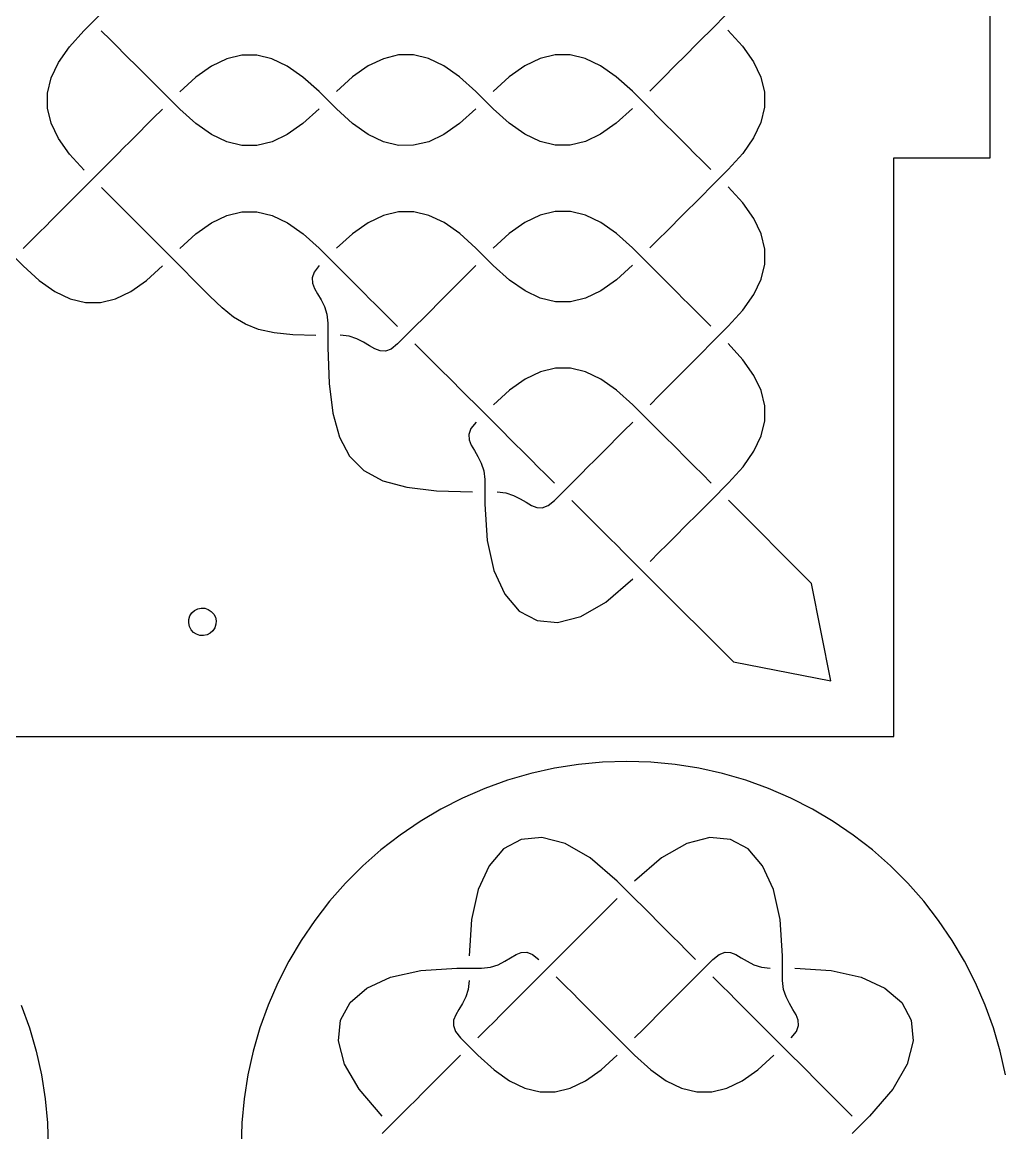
# Model space of a CAD drawing. Extents: x -112 to 112, y -170 to 170.
# Drawn here: x -56.4 to 0.1, y 41.8 to 105.8 of the extents above; entities that cross this region are included whole.
import ezdxf

# ---------------------------------------------------------------- set-up
doc = ezdxf.new("R2010")
doc.units = 0
doc.header["$MEASUREMENT"] = 0
doc.layers.get('0').update_dxf_attribs({"linetype": 'CONTINUOUS'})

msp = doc.modelspace()

# ---------------------------------------------------------------- linework, layer by layer
for p, q in [((-0.639, 97.951), (-0.639, 120.176)), ((-52.869, 105.277), (-51.872, 106.275)), ((-15.748, 106.313), (-16.745, 105.314)), ((-53.71, 104.346), (-52.869, 105.277)), ((-51.345, 104.752), (-51.871, 105.278)), ((-16.745, 105.314), (-17.27, 104.788)), ((-15.747, 105.315), (-14.905, 104.386)), ((-54.34, 103.443), (-53.71, 104.346)), ((-50.92, 104.328), (-51.345, 104.752)), ((-50.567, 103.976), (-50.92, 104.328)), ((-17.694, 104.363), (-18.046, 104.01)), ((-17.27, 104.788), (-17.694, 104.363)), ((-14.905, 104.386), (-14.272, 103.485)), ((-50.258, 103.668), (-50.567, 103.976)), ((-43.771, 103.872), (-44.64, 103.661)), ((-42.905, 103.873), (-43.771, 103.872)), ((-42.035, 103.664), (-42.905, 103.873)), ((-35.609, 103.67), (-36.491, 103.249)), ((-34.74, 103.882), (-35.609, 103.67)), ((-33.874, 103.882), (-34.74, 103.882)), ((-33.004, 103.673), (-33.874, 103.882)), ((-32.121, 103.253), (-33.004, 103.673)), ((-26.578, 103.68), (-27.46, 103.258)), ((-25.708, 103.891), (-26.578, 103.68)), ((-24.843, 103.892), (-25.708, 103.891)), ((-23.973, 103.682), (-24.843, 103.892)), ((-23.09, 103.263), (-23.973, 103.682)), ((-18.355, 103.701), (-18.649, 103.406)), ((-18.046, 104.01), (-18.355, 103.701)), ((-54.76, 102.561), (-54.34, 103.443)), ((-49.963, 103.374), (-50.258, 103.668)), ((-49.654, 103.065), (-49.963, 103.374)), ((-49.302, 102.713), (-49.654, 103.065)), ((-45.522, 103.239), (-46.423, 102.607)), ((-44.64, 103.661), (-45.522, 103.239)), ((-41.152, 103.244), (-42.035, 103.664)), ((-40.25, 102.614), (-41.152, 103.244)), ((-36.491, 103.249), (-37.392, 102.617)), ((-31.219, 102.623), (-32.121, 103.253)), ((-27.46, 103.258), (-28.361, 102.626)), ((-22.188, 102.632), (-23.09, 103.263)), ((-18.957, 103.097), (-19.309, 102.744)), ((-18.649, 103.406), (-18.957, 103.097)), ((-14.272, 103.485), (-13.851, 102.603)), ((-54.969, 101.691), (-54.76, 102.561)), ((-48.877, 102.289), (-49.302, 102.713)), ((-46.423, 102.607), (-47.352, 101.765)), ((-39.319, 101.773), (-40.25, 102.614)), ((-37.392, 102.617), (-38.321, 101.774)), ((-30.288, 101.782), (-31.219, 102.623)), ((-28.361, 102.626), (-29.29, 101.783)), ((-21.257, 101.792), (-22.188, 102.632)), ((-19.309, 102.744), (-19.733, 102.319)), ((-13.851, 102.603), (-13.639, 101.734)), ((-48.35, 101.764), (-48.877, 102.289)), ((-47.351, 100.767), (-48.35, 101.764)), ((-38.32, 100.776), (-39.319, 101.773)), ((-29.289, 100.786), (-30.288, 101.782)), ((-20.258, 100.795), (-21.257, 101.792)), ((-19.733, 102.319), (-20.259, 101.793)), ((-54.968, 100.825), (-54.969, 101.691)), ((-13.639, 101.734), (-13.639, 100.868)), ((-54.757, 99.955), (-54.968, 100.825)), ((-48.349, 100.766), (-48.874, 100.239)), ((-46.42, 99.926), (-47.351, 100.767)), ((-39.318, 100.775), (-40.247, 99.933)), ((-37.389, 99.936), (-38.32, 100.776)), ((-30.287, 100.785), (-31.216, 99.942)), ((-28.358, 99.945), (-29.289, 100.786)), ((-21.256, 100.794), (-22.185, 99.951)), ((-19.731, 100.27), (-20.258, 100.795)), ((-13.639, 100.868), (-13.848, 99.998)), ((-54.335, 99.074), (-54.757, 99.955)), ((-48.874, 100.239), (-49.299, 99.814)), ((-45.518, 99.296), (-46.42, 99.926)), ((-40.247, 99.933), (-41.148, 99.301)), ((-36.487, 99.305), (-37.389, 99.936)), ((-31.216, 99.942), (-32.117, 99.31)), ((-27.455, 99.315), (-28.358, 99.945)), ((-22.185, 99.951), (-23.086, 99.319)), ((-19.306, 99.845), (-19.731, 100.27)), ((-18.954, 99.494), (-19.306, 99.845)), ((-13.848, 99.998), (-14.268, 99.115)), ((-49.65, 99.462), (-49.959, 99.152)), ((-49.299, 99.814), (-49.65, 99.462)), ((-44.635, 98.876), (-45.518, 99.296)), ((-41.148, 99.301), (-42.03, 98.879)), ((-35.604, 98.886), (-36.487, 99.305)), ((-32.117, 99.31), (-32.999, 98.888)), ((-26.573, 98.895), (-27.455, 99.315)), ((-23.086, 99.319), (-23.968, 98.898)), ((-18.644, 99.185), (-18.954, 99.494)), ((-53.703, 98.172), (-54.335, 99.074)), ((-50.253, 98.858), (-50.562, 98.549)), ((-49.959, 99.152), (-50.253, 98.858)), ((-43.765, 98.667), (-44.635, 98.876)), ((-42.899, 98.668), (-43.765, 98.667)), ((-42.03, 98.879), (-42.899, 98.668)), ((-34.734, 98.676), (-35.604, 98.886)), ((-33.868, 98.677), (-34.734, 98.676)), ((-32.999, 98.888), (-33.868, 98.677)), ((-25.703, 98.685), (-26.573, 98.895)), ((-24.837, 98.686), (-25.703, 98.685)), ((-23.968, 98.898), (-24.837, 98.686)), ((-18.35, 98.891), (-18.644, 99.185)), ((-18.041, 98.582), (-18.35, 98.891)), ((-17.688, 98.231), (-18.041, 98.582)), ((-14.268, 99.115), (-14.898, 98.213)), ((-52.861, 97.243), (-53.703, 98.172)), ((-50.913, 98.196), (-51.338, 97.771)), ((-50.562, 98.549), (-50.913, 98.196)), ((-17.263, 97.806), (-17.688, 98.231)), ((-14.898, 98.213), (-15.739, 97.282)), ((-6.196, 64.614), (-6.196, 97.951)), ((-6.196, 97.951), (-0.639, 97.951)), ((-51.338, 97.771), (-51.863, 97.244)), ((-16.736, 97.281), (-17.263, 97.806)), ((-15.739, 97.282), (-16.735, 96.283)), ((-51.863, 97.244), (-52.86, 96.245)), ((-52.86, 96.245), (-53.385, 95.719)), ((-51.335, 95.721), (-51.862, 96.247)), ((-16.735, 96.283), (-17.261, 95.757)), ((-14.895, 95.355), (-15.737, 96.284)), ((-53.385, 95.719), (-53.809, 95.294)), ((-50.91, 95.297), (-51.335, 95.721)), ((-17.261, 95.757), (-17.685, 95.332)), ((-14.263, 94.454), (-14.895, 95.355)), ((-54.161, 94.941), (-54.47, 94.632)), ((-53.809, 95.294), (-54.161, 94.941)), ((-50.558, 94.945), (-50.91, 95.297)), ((-50.249, 94.636), (-50.558, 94.945)), ((-44.631, 94.63), (-43.761, 94.841)), ((-43.761, 94.841), (-42.895, 94.842)), ((-42.895, 94.842), (-42.025, 94.632)), ((-34.73, 94.85), (-35.6, 94.639)), ((-33.864, 94.851), (-34.73, 94.85)), ((-32.994, 94.642), (-33.864, 94.851)), ((-25.699, 94.86), (-26.569, 94.649)), ((-24.833, 94.861), (-25.699, 94.86)), ((-23.963, 94.651), (-24.833, 94.861)), ((-18.037, 94.979), (-18.345, 94.67)), ((-17.685, 95.332), (-18.037, 94.979)), ((-54.764, 94.337), (-55.072, 94.028)), ((-54.47, 94.632), (-54.764, 94.337)), ((-49.954, 94.342), (-50.249, 94.636)), ((-49.645, 94.034), (-49.954, 94.342)), ((-46.414, 93.576), (-45.512, 94.208)), ((-45.512, 94.208), (-44.631, 94.63)), ((-42.025, 94.632), (-41.143, 94.213)), ((-41.143, 94.213), (-40.24, 93.582)), ((-36.481, 94.217), (-37.383, 93.585)), ((-35.6, 94.639), (-36.481, 94.217)), ((-32.112, 94.222), (-32.994, 94.642)), ((-31.209, 93.592), (-32.112, 94.222)), ((-27.45, 94.227), (-28.351, 93.595)), ((-26.569, 94.649), (-27.45, 94.227)), ((-23.081, 94.231), (-23.963, 94.651)), ((-22.178, 93.601), (-23.081, 94.231)), ((-18.639, 94.375), (-18.948, 94.066)), ((-18.345, 94.67), (-18.639, 94.375)), ((-13.841, 93.572), (-14.263, 94.454)), ((-55.424, 93.676), (-55.848, 93.251)), ((-55.072, 94.028), (-55.424, 93.676)), ((-49.292, 93.682), (-49.645, 94.034)), ((-48.867, 93.258), (-49.292, 93.682)), ((-47.343, 92.733), (-46.414, 93.576)), ((-40.24, 93.582), (-39.309, 92.742)), ((-37.383, 93.585), (-38.312, 92.743)), ((-30.278, 92.751), (-31.209, 93.592)), ((-28.351, 93.595), (-29.281, 92.752)), ((-21.247, 92.761), (-22.178, 93.601)), ((-19.3, 93.713), (-19.724, 93.288)), ((-18.948, 94.066), (-19.3, 93.713)), ((-13.63, 92.703), (-13.841, 93.572)), ((-55.848, 93.251), (-56.374, 92.724)), ((-48.341, 92.732), (-48.867, 93.258)), ((-19.724, 93.288), (-20.249, 92.762)), ((-57.372, 92.723), (-56.373, 91.726)), ((-47.342, 91.736), (-48.341, 92.732)), ((-39.309, 92.742), (-38.311, 91.745)), ((-29.279, 91.755), (-30.278, 92.751)), ((-20.248, 91.764), (-21.247, 92.761)), ((-13.629, 91.837), (-13.63, 92.703)), ((-56.373, 91.726), (-55.442, 90.886)), ((-49.269, 90.892), (-48.34, 91.735)), ((-46.398, 90.78), (-47.342, 91.736)), ((-39.308, 91.744), (-39.603, 91.374)), ((-38.311, 91.745), (-37.784, 91.22)), ((-30.277, 91.753), (-30.803, 91.227)), ((-28.349, 90.914), (-29.279, 91.755)), ((-21.246, 91.763), (-22.175, 90.92)), ((-19.722, 91.238), (-20.248, 91.764)), ((-13.839, 90.967), (-13.629, 91.837)), ((-55.442, 90.886), (-54.539, 90.255)), ((-50.17, 90.26), (-49.269, 90.892)), ((-39.603, 91.374), (-39.722, 91.041)), ((-39.722, 91.041), (-39.704, 90.731)), ((-37.784, 91.22), (-37.359, 90.795)), ((-30.803, 91.227), (-31.227, 90.802)), ((-27.446, 90.284), (-28.349, 90.914)), ((-22.175, 90.92), (-23.077, 90.288)), ((-19.297, 90.814), (-19.722, 91.238)), ((-14.258, 90.084), (-13.839, 90.967)), ((-54.539, 90.255), (-53.657, 89.836)), ((-51.051, 89.838), (-50.17, 90.26)), ((-45.605, 89.976), (-46.398, 90.78)), ((-39.704, 90.731), (-39.586, 90.427)), ((-39.586, 90.427), (-39.406, 90.113)), ((-37.359, 90.795), (-37.006, 90.444)), ((-37.006, 90.444), (-36.697, 90.135)), ((-31.579, 90.449), (-31.887, 90.14)), ((-31.227, 90.802), (-31.579, 90.449)), ((-26.564, 89.864), (-27.446, 90.284)), ((-23.077, 90.288), (-23.958, 89.867)), ((-18.944, 90.462), (-19.297, 90.814)), ((-18.635, 90.154), (-18.944, 90.462)), ((-53.657, 89.836), (-52.787, 89.626)), ((-52.787, 89.626), (-51.921, 89.627)), ((-51.921, 89.627), (-51.051, 89.838)), ((-44.905, 89.315), (-45.605, 89.976)), ((-39.406, 90.113), (-39.2, 89.773)), ((-39.2, 89.773), (-39.006, 89.39)), ((-36.697, 90.135), (-36.403, 89.841)), ((-36.403, 89.841), (-36.093, 89.533)), ((-32.181, 89.845), (-32.49, 89.536)), ((-31.887, 90.14), (-32.181, 89.845)), ((-25.694, 89.654), (-26.564, 89.864)), ((-24.828, 89.655), (-25.694, 89.654)), ((-23.958, 89.867), (-24.828, 89.655)), ((-18.34, 89.86), (-18.635, 90.154)), ((-18.031, 89.551), (-18.34, 89.86)), ((-14.889, 89.182), (-14.258, 90.084)), ((-44.243, 88.784), (-44.905, 89.315)), ((-39.006, 89.39), (-38.863, 88.949)), ((-36.093, 89.533), (-35.741, 89.181)), ((-35.741, 89.181), (-35.316, 88.756)), ((-32.842, 89.184), (-33.266, 88.759)), ((-32.49, 89.536), (-32.842, 89.184)), ((-17.679, 89.199), (-18.031, 89.551)), ((-17.253, 88.775), (-17.679, 89.199)), ((-15.729, 88.251), (-14.889, 89.182)), ((-43.562, 88.374), (-44.243, 88.784)), ((-42.804, 88.074), (-43.562, 88.374)), ((-38.863, 88.949), (-38.806, 88.433)), ((-38.806, 88.433), (-38.805, 87.022)), ((-35.316, 88.756), (-34.789, 88.231)), ((-33.266, 88.759), (-33.791, 88.232)), ((-16.727, 88.25), (-17.253, 88.775)), ((-41.914, 87.873), (-42.804, 88.074)), ((-40.835, 87.761), (-41.914, 87.873)), ((-39.511, 87.727), (-40.835, 87.761)), ((-37.584, 87.673), (-38.1, 87.729)), ((-37.143, 87.53), (-37.584, 87.673)), ((-33.791, 88.232), (-34.788, 87.233)), ((-16.726, 87.252), (-15.729, 88.251)), ((-36.76, 87.338), (-37.143, 87.53)), ((-36.419, 87.133), (-36.76, 87.338)), ((-36.105, 86.953), (-36.419, 87.133)), ((-34.788, 87.233), (-35.158, 86.938)), ((-33.79, 87.234), (-33.264, 86.709)), ((-17.251, 86.725), (-16.726, 87.252)), ((-14.886, 86.324), (-15.728, 87.253)), ((-38.805, 87.022), (-38.74, 84.953)), ((-35.8, 86.835), (-36.105, 86.953)), ((-35.49, 86.818), (-35.8, 86.835)), ((-35.158, 86.938), (-35.49, 86.818)), ((-33.264, 86.709), (-32.839, 86.285)), ((-17.676, 86.3), (-17.251, 86.725)), ((-32.839, 86.285), (-32.486, 85.933)), ((-32.486, 85.933), (-32.177, 85.624)), ((-25.69, 85.829), (-26.559, 85.617)), ((-24.824, 85.83), (-25.69, 85.829)), ((-23.954, 85.62), (-24.824, 85.83)), ((-18.336, 85.639), (-18.027, 85.948)), ((-18.027, 85.948), (-17.676, 86.3)), ((-14.254, 85.423), (-14.886, 86.324)), ((-32.177, 85.624), (-31.882, 85.33)), ((-31.882, 85.33), (-31.573, 85.022)), ((-27.441, 85.196), (-28.342, 84.564)), ((-26.559, 85.617), (-27.441, 85.196)), ((-23.071, 85.2), (-23.954, 85.62)), ((-22.169, 84.57), (-23.071, 85.2)), ((-18.938, 85.035), (-18.63, 85.344)), ((-18.63, 85.344), (-18.336, 85.639)), ((-13.832, 84.541), (-14.254, 85.423)), ((-38.74, 84.953), (-38.53, 83.24)), ((-31.573, 85.022), (-31.221, 84.67)), ((-31.221, 84.67), (-30.795, 84.246)), ((-28.342, 84.564), (-29.271, 83.721)), ((-21.238, 83.73), (-22.169, 84.57)), ((-19.715, 84.257), (-19.29, 84.682)), ((-19.29, 84.682), (-18.938, 85.035)), ((-13.621, 83.672), (-13.832, 84.541)), ((-30.795, 84.246), (-30.269, 83.72)), ((-20.24, 83.731), (-19.715, 84.257)), ((-38.53, 83.24), (-38.146, 81.854)), ((-30.269, 83.72), (-29.27, 82.723)), ((-20.239, 82.733), (-21.238, 83.73)), ((-13.62, 82.806), (-13.621, 83.672)), ((-30.268, 82.722), (-30.562, 82.352)), ((-29.27, 82.723), (-28.744, 82.198)), ((-21.762, 82.205), (-21.237, 82.732)), ((-19.712, 82.207), (-20.239, 82.733)), ((-13.829, 81.936), (-13.62, 82.806)), ((-30.562, 82.352), (-30.682, 82.02)), ((-30.682, 82.02), (-30.664, 81.709)), ((-28.744, 82.198), (-28.318, 81.774)), ((-22.186, 81.78), (-21.762, 82.205)), ((-19.287, 81.783), (-19.712, 82.207)), ((-14.249, 81.053), (-13.829, 81.936)), ((-38.146, 81.854), (-37.556, 80.764)), ((-30.664, 81.709), (-30.546, 81.405)), ((-30.546, 81.405), (-30.365, 81.091)), ((-28.318, 81.774), (-27.966, 81.422)), ((-27.966, 81.422), (-27.657, 81.113)), ((-22.847, 81.118), (-22.538, 81.428)), ((-22.538, 81.428), (-22.186, 81.78)), ((-18.935, 81.431), (-19.287, 81.783)), ((-18.626, 81.123), (-18.935, 81.431)), ((-37.556, 80.764), (-36.731, 79.941)), ((-30.365, 81.091), (-30.159, 80.751)), ((-30.159, 80.751), (-29.966, 80.368)), ((-27.657, 81.113), (-27.362, 80.819)), ((-27.362, 80.819), (-27.053, 80.511)), ((-23.449, 80.515), (-23.141, 80.824)), ((-23.141, 80.824), (-22.847, 81.118)), ((-18.331, 80.829), (-18.626, 81.123)), ((-18.022, 80.52), (-18.331, 80.829)), ((-14.879, 80.151), (-14.249, 81.053)), ((-29.966, 80.368), (-29.822, 79.927)), ((-27.053, 80.511), (-26.7, 80.159)), ((-26.7, 80.159), (-26.275, 79.735)), ((-24.225, 79.737), (-23.801, 80.162)), ((-23.801, 80.162), (-23.449, 80.515)), ((-17.669, 80.168), (-18.022, 80.52)), ((-17.244, 79.744), (-17.669, 80.168)), ((-15.72, 79.22), (-14.879, 80.151)), ((-36.731, 79.941), (-35.64, 79.353)), ((-35.64, 79.353), (-34.253, 78.972)), ((-29.822, 79.927), (-29.766, 79.412)), ((-29.766, 79.412), (-29.764, 78.001)), ((-26.275, 79.735), (-25.749, 79.209)), ((-24.751, 79.21), (-24.225, 79.737)), ((-16.718, 79.219), (-17.244, 79.744)), ((-34.253, 78.972), (-32.54, 78.766)), ((-32.54, 78.766), (-30.47, 78.705)), ((-25.748, 78.212), (-24.751, 79.21)), ((-16.716, 78.221), (-15.72, 79.22)), ((-29.059, 78.707), (-28.544, 78.651)), ((-28.544, 78.651), (-28.102, 78.509)), ((-28.102, 78.509), (-27.719, 78.316)), ((-27.719, 78.316), (-27.379, 78.111)), ((-27.379, 78.111), (-27.064, 77.931)), ((-26.118, 77.916), (-25.748, 78.212)), ((-24.75, 78.213), (-24.223, 77.687)), ((-17.242, 77.694), (-16.716, 78.221)), ((-10.924, 73.437), (-15.719, 78.222)), ((-29.764, 78.001), (-29.627, 75.911)), ((-27.064, 77.931), (-26.76, 77.814)), ((-26.76, 77.814), (-26.45, 77.796)), ((-26.45, 77.796), (-26.118, 77.916)), ((-24.223, 77.687), (-23.798, 77.263)), ((-17.666, 77.269), (-17.242, 77.694)), ((-23.798, 77.263), (-23.446, 76.911)), ((-23.446, 76.911), (-23.136, 76.603)), ((-18.327, 76.608), (-18.018, 76.917)), ((-18.018, 76.917), (-17.666, 77.269)), ((-23.136, 76.603), (-22.842, 76.308)), ((-22.842, 76.308), (-22.533, 76)), ((-18.929, 76.004), (-18.621, 76.313)), ((-18.621, 76.313), (-18.327, 76.608)), ((-29.627, 75.911), (-29.235, 74.174)), ((-22.533, 76), (-22.18, 75.648)), ((-22.18, 75.648), (-21.755, 75.224)), ((-19.705, 75.226), (-19.281, 75.651)), ((-19.281, 75.651), (-18.929, 76.004)), ((-21.755, 75.224), (-21.228, 74.698)), ((-20.231, 74.7), (-19.705, 75.226)), ((-21.228, 74.698), (-20.23, 73.702)), ((-29.235, 74.174), (-28.611, 72.81)), ((-22.78, 72.362), (-21.227, 73.701)), ((-20.23, 73.702), (-15.435, 68.917)), ((-9.821, 67.825), (-10.924, 73.437)), ((-28.611, 72.81), (-27.776, 71.842)), ((-24.234, 71.529), (-22.78, 72.362)), ((-46.759, 71.557), (-46.647, 71.731)), ((-46.647, 71.731), (-46.494, 71.871)), ((-46.494, 71.871), (-46.309, 71.965)), ((-46.309, 71.965), (-46.107, 72.009)), ((-46.107, 72.009), (-45.9, 71.999)), ((-45.9, 71.999), (-45.703, 71.935)), ((-45.703, 71.935), (-45.528, 71.823)), ((-45.528, 71.823), (-45.389, 71.67)), ((-27.776, 71.842), (-26.754, 71.291)), ((-46.833, 71.153), (-46.823, 71.36)), ((-46.789, 70.95), (-46.833, 71.153)), ((-46.823, 71.36), (-46.759, 71.557)), ((-45.389, 71.67), (-45.295, 71.485)), ((-45.261, 71.076), (-45.324, 70.879)), ((-45.295, 71.485), (-45.251, 71.283)), ((-45.251, 71.283), (-45.261, 71.076)), ((-26.754, 71.291), (-25.566, 71.179)), ((-25.566, 71.179), (-24.234, 71.529)), ((-46.695, 70.766), (-46.789, 70.95)), ((-46.555, 70.613), (-46.695, 70.766)), ((-46.381, 70.5), (-46.555, 70.613)), ((-46.184, 70.437), (-46.381, 70.5)), ((-45.977, 70.427), (-46.184, 70.437)), ((-45.774, 70.471), (-45.977, 70.427)), ((-45.59, 70.565), (-45.774, 70.471)), ((-45.437, 70.704), (-45.59, 70.565)), ((-45.324, 70.879), (-45.437, 70.704)), ((-15.435, 68.917), (-9.821, 67.825)), ((-106.208, 64.614), (-6.196, 64.614)), ((-25.75, 62.786), (-27.113, 62.482)), ((-24.371, 63.005), (-25.75, 62.786)), ((-22.981, 63.136), (-24.371, 63.005)), ((-21.586, 63.18), (-22.981, 63.136)), ((-20.19, 63.136), (-21.586, 63.18)), ((-18.8, 63.005), (-20.19, 63.136)), ((-17.421, 62.786), (-18.8, 63.005)), ((-16.058, 62.482), (-17.421, 62.786)), ((-28.454, 62.092), (-29.767, 61.619)), ((-27.113, 62.482), (-28.454, 62.092)), ((-14.718, 62.092), (-16.058, 62.482)), ((-13.404, 61.619), (-14.718, 62.092)), ((-29.767, 61.619), (-31.049, 61.065)), ((-12.123, 61.065), (-13.404, 61.619)), ((-31.049, 61.065), (-32.293, 60.431)), ((-10.879, 60.431), (-12.123, 61.065)), ((-32.293, 60.431), (-33.494, 59.72)), ((-9.677, 59.72), (-10.879, 60.431)), ((-33.494, 59.72), (-34.649, 58.935)), ((-8.522, 58.935), (-9.677, 59.72)), ((-34.649, 58.935), (-35.752, 58.08)), ((-7.419, 58.08), (-8.522, 58.935)), ((-27.66, 58.684), (-28.682, 58.132)), ((-26.472, 58.797), (-27.66, 58.684)), ((-25.139, 58.448), (-26.472, 58.797)), ((-23.685, 57.616), (-25.139, 58.448)), ((-18.125, 58.448), (-19.579, 57.616)), ((-16.793, 58.797), (-18.125, 58.448)), ((-15.604, 58.684), (-16.793, 58.797)), ((-14.582, 58.132), (-15.604, 58.684)), ((-35.752, 58.08), (-36.8, 57.156)), ((-28.682, 58.132), (-29.515, 57.163)), ((-22.131, 56.28), (-23.685, 57.616)), ((-19.579, 57.616), (-21.133, 56.28)), ((-13.749, 57.163), (-14.582, 58.132)), ((-6.372, 57.156), (-7.419, 58.08)), ((-36.8, 57.156), (-37.787, 56.169)), ((-29.515, 57.163), (-30.138, 55.798)), ((-13.126, 55.798), (-13.749, 57.163)), ((-5.384, 56.169), (-6.372, 57.156)), ((-37.787, 56.169), (-38.71, 55.122)), ((-30.138, 55.798), (-30.528, 54.06)), ((-21.133, 55.282), (-22.131, 56.28)), ((-12.736, 54.06), (-13.126, 55.798)), ((-4.461, 55.122), (-5.384, 56.169)), ((-38.71, 55.122), (-39.566, 54.018)), ((-22.131, 55.282), (-22.657, 54.756)), ((-20.607, 54.756), (-21.133, 55.282)), ((-3.605, 54.018), (-4.461, 55.122)), ((-22.657, 54.756), (-23.082, 54.331)), ((-20.183, 54.331), (-20.607, 54.756)), ((-39.566, 54.018), (-40.351, 52.864)), ((-30.528, 54.06), (-30.663, 51.971)), ((-23.434, 53.979), (-23.743, 53.67)), ((-23.082, 54.331), (-23.434, 53.979)), ((-19.83, 53.979), (-20.183, 54.331)), ((-19.521, 53.67), (-19.83, 53.979)), ((-12.601, 51.971), (-12.736, 54.06)), ((-2.82, 52.864), (-3.605, 54.018)), ((-24.037, 53.376), (-24.346, 53.067)), ((-23.743, 53.67), (-24.037, 53.376)), ((-19.227, 53.376), (-19.521, 53.67)), ((-18.918, 53.067), (-19.227, 53.376)), ((-40.351, 52.864), (-41.062, 51.662)), ((-24.698, 52.715), (-25.123, 52.29)), ((-24.346, 53.067), (-24.698, 52.715)), ((-18.566, 52.715), (-18.918, 53.067)), ((-18.141, 52.29), (-18.566, 52.715)), ((-2.11, 51.662), (-2.82, 52.864)), ((-28.618, 51.658), (-28.278, 51.863)), ((-28.278, 51.863), (-27.963, 52.043)), ((-27.963, 52.043), (-27.659, 52.161)), ((-27.659, 52.161), (-27.349, 52.179)), ((-27.349, 52.179), (-27.017, 52.059)), ((-27.017, 52.059), (-26.647, 51.764)), ((-25.123, 52.29), (-25.649, 51.764)), ((-17.616, 51.764), (-18.141, 52.29)), ((-16.618, 51.764), (-16.247, 52.059)), ((-16.247, 52.059), (-15.915, 52.179)), ((-15.915, 52.179), (-15.605, 52.161)), ((-15.605, 52.161), (-15.301, 52.043)), ((-15.301, 52.043), (-14.986, 51.863)), ((-14.986, 51.863), (-14.646, 51.658)), ((-12.601, 50.56), (-12.601, 51.971)), ((-41.062, 51.662), (-41.695, 50.418)), ((-33.458, 51.13), (-31.369, 51.265)), ((-31.369, 51.265), (-29.958, 51.265)), ((-29.958, 51.265), (-29.442, 51.321)), ((-29.442, 51.321), (-29.001, 51.465)), ((-29.001, 51.465), (-28.618, 51.658)), ((-25.649, 51.764), (-26.647, 50.766)), ((-17.616, 50.766), (-16.618, 51.764)), ((-14.646, 51.658), (-14.263, 51.465)), ((-14.263, 51.465), (-13.822, 51.321)), ((-13.822, 51.321), (-13.307, 51.265)), ((-11.895, 51.265), (-9.806, 51.13)), ((-1.476, 50.418), (-2.11, 51.662)), ((-36.561, 50.118), (-35.196, 50.74)), ((-35.196, 50.74), (-33.458, 51.13)), ((-30.663, 50.56), (-30.719, 50.044)), ((-26.647, 50.766), (-27.173, 50.24)), ((-25.649, 50.766), (-25.123, 50.24)), ((-18.141, 50.24), (-17.616, 50.766)), ((-16.092, 50.24), (-16.618, 50.766)), ((-12.545, 50.044), (-12.601, 50.56)), ((-9.806, 51.13), (-8.068, 50.74)), ((-8.068, 50.74), (-6.704, 50.118)), ((-41.695, 50.418), (-42.25, 49.136)), ((-37.53, 49.284), (-36.561, 50.118)), ((-30.719, 50.044), (-30.863, 49.603)), ((-27.173, 50.24), (-27.597, 49.816)), ((-25.123, 50.24), (-24.698, 49.816)), ((-18.566, 49.816), (-18.141, 50.24)), ((-15.667, 49.816), (-16.092, 50.24)), ((-12.402, 49.603), (-12.545, 50.044)), ((-6.704, 50.118), (-5.734, 49.284)), ((-0.921, 49.136), (-1.476, 50.418)), ((-38.082, 48.262), (-37.53, 49.284)), ((-30.863, 49.603), (-31.056, 49.22)), ((-27.949, 49.464), (-28.258, 49.155)), ((-27.597, 49.816), (-27.949, 49.464)), ((-24.698, 49.816), (-24.346, 49.464)), ((-24.346, 49.464), (-24.037, 49.155)), ((-19.227, 49.155), (-18.918, 49.464)), ((-18.918, 49.464), (-18.566, 49.816)), ((-15.315, 49.464), (-15.667, 49.816)), ((-15.006, 49.155), (-15.315, 49.464)), ((-12.209, 49.22), (-12.402, 49.603)), ((-5.734, 49.284), (-5.183, 48.262)), ((-56.484, 49.136), (-56.011, 47.823)), ((-42.25, 49.136), (-42.723, 47.823)), ((-31.261, 48.88), (-31.441, 48.566)), ((-31.056, 49.22), (-31.261, 48.88)), ((-28.553, 48.86), (-28.861, 48.552)), ((-28.258, 49.155), (-28.553, 48.86)), ((-24.037, 49.155), (-23.743, 48.86)), ((-23.743, 48.86), (-23.434, 48.552)), ((-19.83, 48.552), (-19.521, 48.86)), ((-19.521, 48.86), (-19.227, 49.155)), ((-14.712, 48.86), (-15.006, 49.155)), ((-14.403, 48.552), (-14.712, 48.86)), ((-12.003, 48.88), (-12.209, 49.22)), ((-11.823, 48.566), (-12.003, 48.88)), ((-0.448, 47.823), (-0.921, 49.136)), ((-38.194, 47.074), (-38.082, 48.262)), ((-31.559, 48.261), (-31.577, 47.951)), ((-31.441, 48.566), (-31.559, 48.261)), ((-29.214, 48.199), (-29.638, 47.775)), ((-28.861, 48.552), (-29.214, 48.199)), ((-23.434, 48.552), (-23.082, 48.199)), ((-23.082, 48.199), (-22.657, 47.775)), ((-20.607, 47.775), (-20.183, 48.199)), ((-20.183, 48.199), (-19.83, 48.552)), ((-14.051, 48.199), (-14.403, 48.552)), ((-13.626, 47.775), (-14.051, 48.199)), ((-11.705, 48.261), (-11.823, 48.566)), ((-11.688, 47.951), (-11.705, 48.261)), ((-5.183, 48.262), (-5.07, 47.074)), ((-56.011, 47.823), (-55.621, 46.482)), ((-42.723, 47.823), (-43.112, 46.482)), ((-31.577, 47.951), (-31.457, 47.619)), ((-31.457, 47.619), (-31.162, 47.249)), ((-29.638, 47.775), (-30.164, 47.249)), ((-22.657, 47.775), (-22.131, 47.249)), ((-21.133, 47.249), (-20.607, 47.775)), ((-13.1, 47.249), (-13.626, 47.775)), ((-12.102, 47.249), (-11.807, 47.619)), ((-11.807, 47.619), (-11.688, 47.951)), ((-0.059, 46.482), (-0.448, 47.823)), ((-37.846, 45.741), (-38.194, 47.074)), ((-31.162, 47.249), (-30.164, 46.251)), ((-22.131, 47.249), (-21.133, 46.251)), ((-12.102, 46.251), (-13.1, 47.249)), ((-5.07, 47.074), (-5.418, 45.741)), ((-55.621, 46.482), (-55.317, 45.119)), ((-43.112, 46.482), (-43.417, 45.119)), ((-31.162, 46.251), (-31.688, 45.725)), ((-30.164, 46.251), (-29.234, 45.409)), ((-23.061, 45.409), (-22.131, 46.251)), ((-21.133, 46.251), (-20.203, 45.409)), ((-14.03, 45.409), (-13.1, 46.251)), ((-11.576, 45.725), (-12.102, 46.251)), ((0.246, 45.119), (-0.059, 46.482)), ((-37.014, 44.287), (-37.846, 45.741)), ((-31.688, 45.725), (-32.113, 45.3)), ((-11.151, 45.3), (-11.576, 45.725)), ((-5.418, 45.741), (-6.25, 44.287)), ((-55.317, 45.119), (-55.098, 43.74)), ((-43.417, 45.119), (-43.635, 43.74)), ((-32.465, 44.948), (-32.774, 44.639)), ((-32.113, 45.3), (-32.465, 44.948)), ((-29.234, 45.409), (-28.332, 44.778)), ((-23.963, 44.778), (-23.061, 45.409)), ((-20.203, 45.409), (-19.301, 44.778)), ((-14.932, 44.778), (-14.03, 45.409)), ((-10.799, 44.948), (-11.151, 45.3)), ((-10.49, 44.639), (-10.799, 44.948)), ((-35.678, 42.733), (-37.014, 44.287)), ((-33.068, 44.345), (-33.377, 44.036)), ((-32.774, 44.639), (-33.068, 44.345)), ((-28.332, 44.778), (-27.45, 44.357)), ((-27.45, 44.357), (-26.581, 44.147)), ((-25.715, 44.147), (-24.845, 44.357)), ((-24.845, 44.357), (-23.963, 44.778)), ((-19.301, 44.778), (-18.419, 44.357)), ((-18.419, 44.357), (-17.549, 44.147)), ((-16.684, 44.147), (-15.814, 44.357)), ((-15.814, 44.357), (-14.932, 44.778)), ((-10.196, 44.345), (-10.49, 44.639)), ((-9.887, 44.036), (-10.196, 44.345)), ((-6.25, 44.287), (-7.586, 42.733)), ((-55.098, 43.74), (-54.967, 42.35)), ((-43.635, 43.74), (-43.767, 42.35)), ((-33.729, 43.684), (-34.154, 43.259)), ((-33.377, 44.036), (-33.729, 43.684)), ((-26.581, 44.147), (-25.715, 44.147)), ((-17.549, 44.147), (-16.684, 44.147)), ((-9.535, 43.684), (-9.887, 44.036)), ((-9.11, 43.259), (-9.535, 43.684)), ((-34.154, 43.259), (-34.68, 42.733)), ((-8.584, 42.733), (-9.11, 43.259)), ((-54.967, 42.35), (-54.923, 40.955)), ((-43.767, 42.35), (-43.811, 40.955)), ((-34.68, 42.733), (-35.678, 41.735)), ((-7.586, 42.733), (-8.584, 41.735))]:
    msp.add_line(p, q)

doc.saveas('drawing.dxf')
